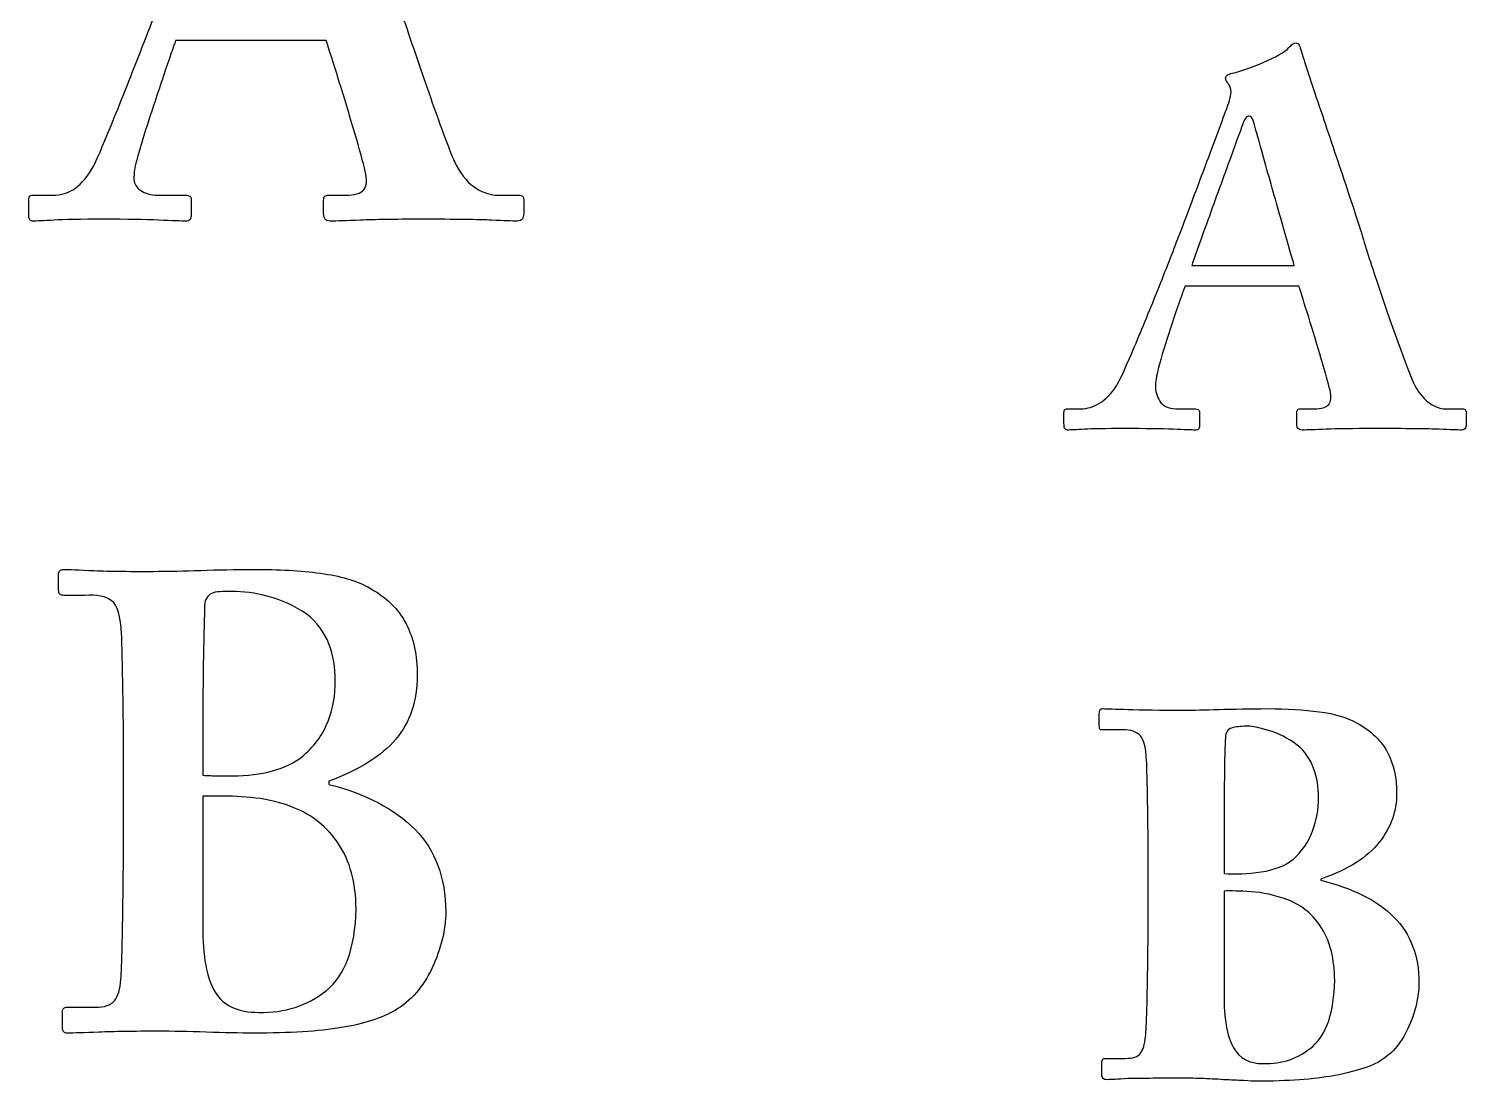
# Model space of a CAD drawing. Header units: centimetres. Extents: x -26.8 to 26.4, y -13.7 to 13.8.
# Drawn here: x 23.993 to 26.335, y -2.535 to -0.821 of the extents above; entities that cross this region are included whole.
import ezdxf

# ---------------------------------------------------------------- set-up
doc = ezdxf.new("R2010")
doc.units = ezdxf.units.CM
doc.header["$MEASUREMENT"] = 0
doc.layers.add('Layer 1', color=7, linetype='Continuous')

msp = doc.modelspace()

# ---------------------------------------------------------------- linework, layer by layer
at = {"layer": 'Layer 1'}
for points, knots in [([(24.47737, -0.83977), (24.48199, -0.85402), (24.48874, -0.87538), (24.49759, -0.90386), (24.49759, -0.90386), (24.50645, -0.93234), (24.51507, -0.96075), (24.52346, -0.98911), (24.52346, -0.98911), (24.53185, -1.01747), (24.53765, -1.0386), (24.54086, -1.05249), (24.54086, -1.05249), (24.54416, -1.06662), (24.54337, -1.07672), (24.53848, -1.08278), (24.53848, -1.08278), (24.53358, -1.08884), (24.52379, -1.0918), (24.50911, -1.09164), (24.50911, -1.09164), (24.50911, -1.09164), (24.48159, -1.09164), (24.48159, -1.09164), (24.48159, -1.09164), (24.47846, -1.09159), (24.47625, -1.09221), (24.47498, -1.09349), (24.47498, -1.09349), (24.47371, -1.09477), (24.47307, -1.09697), (24.47313, -1.1001), (24.47313, -1.1001), (24.47313, -1.1001), (24.47313, -1.12127), (24.47313, -1.12127), (24.47313, -1.12127), (24.47313, -1.12458), (24.47374, -1.12749), (24.47525, -1.13), (24.47525, -1.13), (24.47676, -1.13251), (24.47957, -1.13384), (24.48372, -1.13397), (24.48372, -1.13397), (24.49452, -1.13384), (24.51102, -1.13331), (24.5332, -1.13238), (24.5332, -1.13238), (24.55538, -1.13145), (24.58828, -1.13092), (24.63189, -1.13079), (24.63189, -1.13079), (24.68816, -1.13092), (24.72643, -1.13145), (24.74672, -1.13238), (24.74672, -1.13238), (24.76701, -1.13331), (24.78094, -1.13384), (24.78852, -1.13397), (24.78852, -1.13397), (24.79266, -1.13384), (24.79549, -1.13251), (24.79698, -1.13), (24.79698, -1.13), (24.79849, -1.12749), (24.79918, -1.12458), (24.7991, -1.12127), (24.7991, -1.12127), (24.7991, -1.12127), (24.7991, -1.09905), (24.7991, -1.09905), (24.7991, -1.09905), (24.7991, -1.09643), (24.79852, -1.09453), (24.79725, -1.09336), (24.79725, -1.09336), (24.79598, -1.09219), (24.79377, -1.09162), (24.79064, -1.09164), (24.79064, -1.09164), (24.79064, -1.09164), (24.75678, -1.09164), (24.75678, -1.09164), (24.75678, -1.09164), (24.74589, -1.09185), (24.73433, -1.08824), (24.72212, -1.08079), (24.72212, -1.08079), (24.7099, -1.07334), (24.69888, -1.06073), (24.68905, -1.04296), (24.68905, -1.04296), (24.68352, -1.03169), (24.67388, -1.00696), (24.66012, -0.96876), (24.66012, -0.96876), (24.64636, -0.93056), (24.63201, -0.88937), (24.61708, -0.84517), (24.61708, -0.84517), (24.60215, -0.80098), (24.59015, -0.76425), (24.5811, -0.73499), (24.5811, -0.73499), (24.57397, -0.71031), (24.56213, -0.67312), (24.54559, -0.62344), (24.54559, -0.62344), (24.52905, -0.57375), (24.51251, -0.52418), (24.49597, -0.47473), (24.49597, -0.47473), (24.47943, -0.42528), (24.46759, -0.38856), (24.46046, -0.36459), (24.46046, -0.36459), (24.4594, -0.36102), (24.45781, -0.35705), (24.4557, -0.35268), (24.4557, -0.35268), (24.45358, -0.34832), (24.45094, -0.34593), (24.44776, -0.34554), (24.44776, -0.34554), (24.44519, -0.34559), (24.44267, -0.34656), (24.44022, -0.34845), (24.44022, -0.34845), (24.43779, -0.35035), (24.43499, -0.3529), (24.43189, -0.35612), (24.43189, -0.35612), (24.42408, -0.36335), (24.40927, -0.3727), (24.38744, -0.38417), (24.38744, -0.38417), (24.36561, -0.39564), (24.3455, -0.40393), (24.32712, -0.40904), (24.32712, -0.40904), (24.32297, -0.41014), (24.32015, -0.41164), (24.31865, -0.41354), (24.31865, -0.41354), (24.31714, -0.41544), (24.31645, -0.41747), (24.31653, -0.41963), (24.31653, -0.41963), (24.31653, -0.42135), (24.31724, -0.42347), (24.31851, -0.42598), (24.31851, -0.42598), (24.31978, -0.42849), (24.32122, -0.43061), (24.32288, -0.43233), (24.32288, -0.43233), (24.3257, -0.43595), (24.32641, -0.44141), (24.325, -0.44873), (24.325, -0.44873), (24.3236, -0.45605), (24.32218, -0.46258), (24.32077, -0.46831), (24.32077, -0.46831), (24.31629, -0.48), (24.30631, -0.50648), (24.29082, -0.54772), (24.29082, -0.54772), (24.27533, -0.58897), (24.26002, -0.62986), (24.24488, -0.67041), (24.24488, -0.67041), (24.22974, -0.71095), (24.22046, -0.73601), (24.21705, -0.74559), (24.21705, -0.74559), (24.20579, -0.77691), (24.19162, -0.81446), (24.17456, -0.85824), (24.17456, -0.85824), (24.1575, -0.90202), (24.14161, -0.94193), (24.1269, -0.97795), (24.1269, -0.97795), (24.11219, -1.01397), (24.10273, -1.036), (24.09852, -1.04404), (24.09852, -1.04404), (24.08921, -1.06038), (24.07925, -1.07242), (24.06862, -1.08016), (24.06862, -1.08016), (24.05799, -1.0879), (24.04538, -1.09174), (24.03078, -1.09167), (24.03078, -1.09167), (24.03078, -1.09167), (23.99903, -1.09167), (23.99903, -1.09167), (23.99903, -1.09167), (23.99691, -1.09162), (23.99533, -1.09224), (23.99427, -1.09352), (23.99427, -1.09352), (23.99321, -1.0948), (23.99268, -1.097), (23.99268, -1.10013), (23.99268, -1.10013), (23.99268, -1.10013), (23.99268, -1.12024), (23.99268, -1.12024), (23.99268, -1.12024), (23.99268, -1.12405), (23.99268, -1.12727), (23.99347, -1.1299), (23.99347, -1.1299), (23.99413, -1.13252), (23.99598, -1.13389), (23.99903, -1.134), (23.99903, -1.134), (24.00547, -1.13387), (24.01693, -1.13334), (24.03343, -1.13241), (24.03343, -1.13241), (24.04992, -1.13148), (24.07726, -1.13095), (24.11545, -1.13082), (24.11545, -1.13082), (24.15249, -1.13095), (24.18212, -1.13148), (24.20435, -1.13241), (24.20435, -1.13241), (24.22658, -1.13334), (24.24139, -1.13387), (24.2488, -1.134), (24.2488, -1.134), (24.25193, -1.13395), (24.25414, -1.13299), (24.25541, -1.13109), (24.25541, -1.13109), (24.25668, -1.12919), (24.25732, -1.12664), (24.25726, -1.12342), (24.25726, -1.12342), (24.25726, -1.12342), (24.25726, -1.09696), (24.25726, -1.09696), (24.25726, -1.09696), (24.25726, -1.09535), (24.25665, -1.09407), (24.25514, -1.09312), (24.25514, -1.09312), (24.25363, -1.09217), (24.25082, -1.09169), (24.24667, -1.09166), (24.24667, -1.09166), (24.24667, -1.09166), (24.20222, -1.09166), (24.20222, -1.09166), (24.20222, -1.09166), (24.19137, -1.09145), (24.18238, -1.08895), (24.17523, -1.08412), (24.17523, -1.08412), (24.16809, -1.07929), (24.16438, -1.07334), (24.16412, -1.06626), (24.16412, -1.06626), (24.16412, -1.06355), (24.16412, -1.06024), (24.16438, -1.05634), (24.16438, -1.05634), (24.16464, -1.05244), (24.16523, -1.04834), (24.16623, -1.04404), (24.16623, -1.04404), (24.16856, -1.03297), (24.17438, -1.01289), (24.18371, -0.98379), (24.18371, -0.98379), (24.19304, -0.95469), (24.20256, -0.92583), (24.21225, -0.8972), (24.21225, -0.8972), (24.22194, -0.86857), (24.22847, -0.84943), (24.23185, -0.83978), (24.23185, -0.83978), (24.23185, -0.83978), (24.47738, -0.83978), (24.47738, -0.83978), (24.47738, -0.83978), (24.47738, -0.83978), (24.47737, -0.83977), (24.47737, -0.83977)], [0, 0, 0, 0, 0.0133333, 0.0133333, 0.0133333, 0.0133333, 0.0266667, 0.0266667, 0.0266667, 0.0266667, 0.04, 0.04, 0.04, 0.04, 0.0533333, 0.0533333, 0.0533333, 0.0533333, 0.0666667, 0.0666667, 0.0666667, 0.0666667, 0.08, 0.08, 0.08, 0.08, 0.0933333, 0.0933333, 0.0933333, 0.0933333, 0.1066667, 0.1066667, 0.1066667, 0.1066667, 0.12, 0.12, 0.12, 0.12, 0.1333333, 0.1333333, 0.1333333, 0.1333333, 0.1466667, 0.1466667, 0.1466667, 0.1466667, 0.16, 0.16, 0.16, 0.16, 0.1733333, 0.1733333, 0.1733333, 0.1733333, 0.1866667, 0.1866667, 0.1866667, 0.1866667, 0.2, 0.2, 0.2, 0.2, 0.2133333, 0.2133333, 0.2133333, 0.2133333, 0.2266667, 0.2266667, 0.2266667, 0.2266667, 0.24, 0.24, 0.24, 0.24, 0.2533333, 0.2533333, 0.2533333, 0.2533333, 0.2666667, 0.2666667, 0.2666667, 0.2666667, 0.28, 0.28, 0.28, 0.28, 0.2933333, 0.2933333, 0.2933333, 0.2933333, 0.3066667, 0.3066667, 0.3066667, 0.3066667, 0.32, 0.32, 0.32, 0.32, 0.3333333, 0.3333333, 0.3333333, 0.3333333, 0.3466667, 0.3466667, 0.3466667, 0.3466667, 0.36, 0.36, 0.36, 0.36, 0.3733333, 0.3733333, 0.3733333, 0.3733333, 0.3866667, 0.3866667, 0.3866667, 0.3866667, 0.4, 0.4, 0.4, 0.4, 0.4133333, 0.4133333, 0.4133333, 0.4133333, 0.4266667, 0.4266667, 0.4266667, 0.4266667, 0.44, 0.44, 0.44, 0.44, 0.4533333, 0.4533333, 0.4533333, 0.4533333, 0.4666667, 0.4666667, 0.4666667, 0.4666667, 0.48, 0.48, 0.48, 0.48, 0.4933333, 0.4933333, 0.4933333, 0.4933333, 0.5066667, 0.5066667, 0.5066667, 0.5066667, 0.52, 0.52, 0.52, 0.52, 0.5333333, 0.5333333, 0.5333333, 0.5333333, 0.5466667, 0.5466667, 0.5466667, 0.5466667, 0.56, 0.56, 0.56, 0.56, 0.5733333, 0.5733333, 0.5733333, 0.5733333, 0.5866667, 0.5866667, 0.5866667, 0.5866667, 0.6, 0.6, 0.6, 0.6, 0.6133333, 0.6133333, 0.6133333, 0.6133333, 0.6266667, 0.6266667, 0.6266667, 0.6266667, 0.64, 0.64, 0.64, 0.64, 0.6533333, 0.6533333, 0.6533333, 0.6533333, 0.6666667, 0.6666667, 0.6666667, 0.6666667, 0.68, 0.68, 0.68, 0.68, 0.6933333, 0.6933333, 0.6933333, 0.6933333, 0.7066667, 0.7066667, 0.7066667, 0.7066667, 0.72, 0.72, 0.72, 0.72, 0.7333333, 0.7333333, 0.7333333, 0.7333333, 0.7466667, 0.7466667, 0.7466667, 0.7466667, 0.76, 0.76, 0.76, 0.76, 0.7733333, 0.7733333, 0.7733333, 0.7733333, 0.7866667, 0.7866667, 0.7866667, 0.7866667, 0.8, 0.8, 0.8, 0.8, 0.8133333, 0.8133333, 0.8133333, 0.8133333, 0.8266667, 0.8266667, 0.8266667, 0.8266667, 0.84, 0.84, 0.84, 0.84, 0.8533333, 0.8533333, 0.8533333, 0.8533333, 0.8666667, 0.8666667, 0.8666667, 0.8666667, 0.88, 0.88, 0.88, 0.88, 0.8933333, 0.8933333, 0.8933333, 0.8933333, 0.9066667, 0.9066667, 0.9066667, 0.9066667, 0.92, 0.92, 0.92, 0.92, 0.9333333, 0.9333333, 0.9333333, 0.9333333, 0.9466667, 0.9466667, 0.9466667, 0.9466667, 0.96, 0.96, 0.96, 0.96, 0.9733333, 0.9733333, 0.9733333, 0.9733333, 1, 1, 1, 1]), ([(26.06207, -1.23984), (26.06576, -1.25096), (26.07109, -1.26785), (26.07806, -1.29051), (26.07806, -1.29051), (26.08503, -1.31317), (26.09187, -1.33583), (26.09857, -1.35849), (26.09857, -1.35849), (26.10526, -1.38115), (26.11003, -1.39804), (26.11287, -1.40916), (26.11287, -1.40916), (26.11546, -1.42006), (26.11472, -1.42789), (26.11065, -1.43265), (26.11065, -1.43265), (26.10658, -1.43741), (26.09885, -1.43974), (26.08747, -1.43963), (26.08747, -1.43963), (26.08747, -1.43963), (26.06376, -1.43963), (26.06376, -1.43963), (26.06376, -1.43963), (26.0617, -1.43968), (26.06032, -1.44042), (26.05963, -1.44185), (26.05963, -1.44185), (26.05894, -1.44328), (26.05862, -1.44508), (26.05868, -1.44725), (26.05868, -1.44725), (26.05868, -1.44725), (26.05868, -1.46334), (26.05868, -1.46334), (26.05868, -1.46334), (26.05842, -1.46639), (26.05902, -1.46897), (26.06016, -1.47107), (26.06016, -1.47107), (26.0613, -1.47317), (26.0639, -1.47426), (26.06799, -1.47435), (26.06799, -1.47435), (26.07587, -1.47424), (26.08868, -1.47382), (26.10641, -1.47308), (26.10641, -1.47308), (26.12414, -1.47234), (26.15028, -1.47192), (26.18483, -1.47181), (26.18483, -1.47181), (26.23716, -1.47192), (26.27241, -1.47234), (26.29056, -1.47308), (26.29056, -1.47308), (26.30871, -1.47382), (26.32088, -1.47424), (26.32707, -1.47435), (26.32707, -1.47435), (26.33035, -1.47422), (26.33246, -1.47301), (26.33342, -1.47075), (26.33342, -1.47075), (26.33437, -1.46849), (26.3348, -1.46602), (26.33469, -1.46334), (26.33469, -1.46334), (26.33469, -1.46334), (26.33469, -1.44725), (26.33469, -1.44725), (26.33469, -1.44725), (26.33469, -1.44508), (26.3344, -1.44328), (26.33363, -1.44185), (26.33363, -1.44185), (26.33286, -1.44042), (26.33122, -1.43968), (26.32876, -1.43963), (26.32876, -1.43963), (26.32876, -1.43963), (26.29997, -1.43963), (26.29997, -1.43963), (26.29997, -1.43963), (26.29327, -1.43979), (26.28529, -1.43693), (26.27605, -1.43106), (26.27605, -1.43106), (26.26681, -1.42519), (26.25841, -1.41534), (26.25086, -1.40153), (26.25086, -1.40153), (26.24642, -1.39251), (26.23865, -1.37273), (26.22753, -1.34217), (26.22753, -1.34217), (26.21641, -1.31161), (26.20487, -1.27866), (26.19291, -1.2433), (26.19291, -1.2433), (26.18095, -1.20794), (26.17148, -1.17856), (26.1645, -1.15515), (26.1645, -1.15515), (26.15852, -1.13541), (26.14884, -1.10565), (26.13546, -1.06587), (26.13546, -1.06587), (26.12208, -1.02609), (26.1087, -0.98636), (26.09532, -0.94668), (26.09532, -0.94668), (26.08194, -0.907), (26.07226, -0.87743), (26.06628, -0.85797), (26.06628, -0.85797), (26.06509, -0.8533), (26.06387, -0.84973), (26.06258, -0.84728), (26.06258, -0.84728), (26.06128, -0.84483), (26.05942, -0.84359), (26.05697, -0.84358), (26.05697, -0.84358), (26.05493, -0.84363), (26.05309, -0.84437), (26.05147, -0.8458), (26.05147, -0.8458), (26.04986, -0.84723), (26.04801, -0.84903), (26.04597, -0.8512), (26.04597, -0.8512), (26.03816, -0.85889), (26.02415, -0.867), (26.00396, -0.87554), (26.00396, -0.87554), (25.98376, -0.88408), (25.96616, -0.89007), (25.95115, -0.89353), (25.95115, -0.89353), (25.94783, -0.89443), (25.94558, -0.89559), (25.94438, -0.89702), (25.94438, -0.89702), (25.94319, -0.89845), (25.94261, -0.89983), (25.94269, -0.90115), (25.94269, -0.90115), (25.94269, -0.90288), (25.94346, -0.90471), (25.9447, -0.90665), (25.9447, -0.90665), (25.94594, -0.90859), (25.94727, -0.91043), (25.94862, -0.91215), (25.94862, -0.91215), (25.95133, -0.9169), (25.95225, -0.9218), (25.95137, -0.92686), (25.95137, -0.92686), (25.9505, -0.93192), (25.94928, -0.93661), (25.94777, -0.94094), (25.94777, -0.94094), (25.94447, -0.95056), (25.93667, -0.97186), (25.92438, -1.00485), (25.92438, -1.00485), (25.91208, -1.03783), (25.89983, -1.07049), (25.88763, -1.10281), (25.88763, -1.10281), (25.87543, -1.13513), (25.86782, -1.15512), (25.8648, -1.16277), (25.8648, -1.16277), (25.85499, -1.18885), (25.8431, -1.21928), (25.82912, -1.25405), (25.82912, -1.25405), (25.81514, -1.28882), (25.80205, -1.32044), (25.78986, -1.34891), (25.78986, -1.34891), (25.77767, -1.37738), (25.76935, -1.3952), (25.7649, -1.40237), (25.7649, -1.40237), (25.75636, -1.41503), (25.74719, -1.42442), (25.73738, -1.43052), (25.73738, -1.43052), (25.72757, -1.43662), (25.71755, -1.43966), (25.70732, -1.43962), (25.70732, -1.43962), (25.70732, -1.43962), (25.68531, -1.43962), (25.68531, -1.43962), (25.68531, -1.43962), (25.68285, -1.43962), (25.68122, -1.44026), (25.68044, -1.44153), (25.68044, -1.44153), (25.67967, -1.4428), (25.6793, -1.44471), (25.67938, -1.44725), (25.67938, -1.44725), (25.67938, -1.44725), (25.67938, -1.46334), (25.67938, -1.46334), (25.67938, -1.46334), (25.67938, -1.46639), (25.67967, -1.46897), (25.68044, -1.47107), (25.68044, -1.47107), (25.68121, -1.47317), (25.68285, -1.47426), (25.68531, -1.47435), (25.68531, -1.47435), (25.69048, -1.47424), (25.69962, -1.47382), (25.71272, -1.47308), (25.71272, -1.47308), (25.72582, -1.47234), (25.74745, -1.47192), (25.7776, -1.47181), (25.7776, -1.47181), (25.81208, -1.47192), (25.83858, -1.47234), (25.85708, -1.47308), (25.85708, -1.47308), (25.87558, -1.47382), (25.88747, -1.47424), (25.89274, -1.47435), (25.89274, -1.47435), (25.89602, -1.47438), (25.89814, -1.47368), (25.89909, -1.47223), (25.89909, -1.47223), (25.90004, -1.47078), (25.90047, -1.46838), (25.90036, -1.46503), (25.90036, -1.46503), (25.90036, -1.46503), (25.90036, -1.4464), (25.90036, -1.4464), (25.90036, -1.4464), (25.90062, -1.44464), (25.90002, -1.44308), (25.89888, -1.44174), (25.89888, -1.44174), (25.89774, -1.4404), (25.89514, -1.43969), (25.89105, -1.43962), (25.89105, -1.43962), (25.89105, -1.43962), (25.86142, -1.43962), (25.86142, -1.43962), (25.86142, -1.43962), (25.84893, -1.43916), (25.84025, -1.435), (25.83538, -1.42713), (25.83538, -1.42713), (25.83051, -1.41926), (25.82818, -1.41044), (25.8284, -1.40067), (25.8284, -1.40067), (25.82888, -1.39048), (25.83254, -1.37389), (25.8394, -1.35087), (25.8394, -1.35087), (25.84627, -1.32786), (25.85351, -1.30537), (25.86113, -1.28339), (25.86113, -1.28339), (25.86875, -1.26141), (25.87392, -1.24688), (25.87665, -1.2398), (25.87665, -1.2398), (25.87665, -1.2398), (26.06207, -1.2398), (26.06207, -1.2398), (26.06207, -1.2398), (26.06207, -1.2398), (26.06207, -1.23984), (26.06207, -1.23984)], [0, 0, 0, 0, 0.0136986, 0.0136986, 0.0136986, 0.0136986, 0.0273973, 0.0273973, 0.0273973, 0.0273973, 0.0410959, 0.0410959, 0.0410959, 0.0410959, 0.0547945, 0.0547945, 0.0547945, 0.0547945, 0.0684932, 0.0684932, 0.0684932, 0.0684932, 0.0821918, 0.0821918, 0.0821918, 0.0821918, 0.0958904, 0.0958904, 0.0958904, 0.0958904, 0.109589, 0.109589, 0.109589, 0.109589, 0.1232877, 0.1232877, 0.1232877, 0.1232877, 0.1369863, 0.1369863, 0.1369863, 0.1369863, 0.1506849, 0.1506849, 0.1506849, 0.1506849, 0.1643836, 0.1643836, 0.1643836, 0.1643836, 0.1780822, 0.1780822, 0.1780822, 0.1780822, 0.1917808, 0.1917808, 0.1917808, 0.1917808, 0.2054795, 0.2054795, 0.2054795, 0.2054795, 0.2191781, 0.2191781, 0.2191781, 0.2191781, 0.2328767, 0.2328767, 0.2328767, 0.2328767, 0.2465753, 0.2465753, 0.2465753, 0.2465753, 0.260274, 0.260274, 0.260274, 0.260274, 0.2739726, 0.2739726, 0.2739726, 0.2739726, 0.2876712, 0.2876712, 0.2876712, 0.2876712, 0.3013699, 0.3013699, 0.3013699, 0.3013699, 0.3150685, 0.3150685, 0.3150685, 0.3150685, 0.3287671, 0.3287671, 0.3287671, 0.3287671, 0.3424658, 0.3424658, 0.3424658, 0.3424658, 0.3561644, 0.3561644, 0.3561644, 0.3561644, 0.369863, 0.369863, 0.369863, 0.369863, 0.3835616, 0.3835616, 0.3835616, 0.3835616, 0.3972603, 0.3972603, 0.3972603, 0.3972603, 0.4109589, 0.4109589, 0.4109589, 0.4109589, 0.4246575, 0.4246575, 0.4246575, 0.4246575, 0.4383562, 0.4383562, 0.4383562, 0.4383562, 0.4520548, 0.4520548, 0.4520548, 0.4520548, 0.4657534, 0.4657534, 0.4657534, 0.4657534, 0.4794521, 0.4794521, 0.4794521, 0.4794521, 0.4931507, 0.4931507, 0.4931507, 0.4931507, 0.5068493, 0.5068493, 0.5068493, 0.5068493, 0.5205479, 0.5205479, 0.5205479, 0.5205479, 0.5342466, 0.5342466, 0.5342466, 0.5342466, 0.5479452, 0.5479452, 0.5479452, 0.5479452, 0.5616438, 0.5616438, 0.5616438, 0.5616438, 0.5753425, 0.5753425, 0.5753425, 0.5753425, 0.5890411, 0.5890411, 0.5890411, 0.5890411, 0.6027397, 0.6027397, 0.6027397, 0.6027397, 0.6164384, 0.6164384, 0.6164384, 0.6164384, 0.630137, 0.630137, 0.630137, 0.630137, 0.6438356, 0.6438356, 0.6438356, 0.6438356, 0.6575342, 0.6575342, 0.6575342, 0.6575342, 0.6712329, 0.6712329, 0.6712329, 0.6712329, 0.6849315, 0.6849315, 0.6849315, 0.6849315, 0.6986301, 0.6986301, 0.6986301, 0.6986301, 0.7123288, 0.7123288, 0.7123288, 0.7123288, 0.7260274, 0.7260274, 0.7260274, 0.7260274, 0.739726, 0.739726, 0.739726, 0.739726, 0.7534247, 0.7534247, 0.7534247, 0.7534247, 0.7671233, 0.7671233, 0.7671233, 0.7671233, 0.7808219, 0.7808219, 0.7808219, 0.7808219, 0.7945205, 0.7945205, 0.7945205, 0.7945205, 0.8082192, 0.8082192, 0.8082192, 0.8082192, 0.8219178, 0.8219178, 0.8219178, 0.8219178, 0.8356164, 0.8356164, 0.8356164, 0.8356164, 0.8493151, 0.8493151, 0.8493151, 0.8493151, 0.8630137, 0.8630137, 0.8630137, 0.8630137, 0.8767123, 0.8767123, 0.8767123, 0.8767123, 0.890411, 0.890411, 0.890411, 0.890411, 0.9041096, 0.9041096, 0.9041096, 0.9041096, 0.9178082, 0.9178082, 0.9178082, 0.9178082, 0.9315068, 0.9315068, 0.9315068, 0.9315068, 0.9452055, 0.9452055, 0.9452055, 0.9452055, 0.9589041, 0.9589041, 0.9589041, 0.9589041, 0.9726027, 0.9726027, 0.9726027, 0.9726027, 1, 1, 1, 1]), ([(25.88766, -1.20597), (25.89075, -1.19665), (25.89868, -1.17428), (25.91146, -1.13886), (25.91146, -1.13886), (25.92424, -1.10345), (25.93687, -1.0686), (25.94937, -1.03431), (25.94937, -1.03431), (25.96187, -1.00003), (25.96923, -0.97992), (25.97148, -0.97398), (25.97148, -0.97398), (25.9727, -0.97019), (25.97407, -0.9674), (25.97561, -0.96562), (25.97561, -0.96562), (25.97714, -0.96384), (25.97916, -0.96296), (25.98164, -0.96297), (25.98164, -0.96297), (25.98368, -0.96295), (25.98533, -0.96447), (25.98661, -0.96752), (25.98661, -0.96752), (25.98791, -0.97057), (25.98934, -0.97526), (25.99095, -0.9816), (25.99095, -0.9816), (25.99346, -0.99056), (25.99926, -1.01121), (26.00835, -1.04353), (26.00835, -1.04353), (26.01744, -1.07585), (26.02663, -1.10841), (26.03591, -1.14121), (26.03591, -1.14121), (26.04519, -1.17401), (26.05137, -1.19559), (26.05444, -1.20596), (26.05444, -1.20596), (26.05444, -1.20596), (25.88765, -1.20596), (25.88765, -1.20596), (25.88765, -1.20596), (25.88765, -1.20596), (25.88766, -1.20597), (25.88766, -1.20597)], [0, 0, 0, 0, 0.0769231, 0.0769231, 0.0769231, 0.0769231, 0.1538462, 0.1538462, 0.1538462, 0.1538462, 0.2307692, 0.2307692, 0.2307692, 0.2307692, 0.3076923, 0.3076923, 0.3076923, 0.3076923, 0.3846154, 0.3846154, 0.3846154, 0.3846154, 0.4615385, 0.4615385, 0.4615385, 0.4615385, 0.5384615, 0.5384615, 0.5384615, 0.5384615, 0.6153846, 0.6153846, 0.6153846, 0.6153846, 0.6923077, 0.6923077, 0.6923077, 0.6923077, 0.7692308, 0.7692308, 0.7692308, 0.7692308, 0.8461538, 0.8461538, 0.8461538, 0.8461538, 1, 1, 1, 1]), ([(24.14717, -2.11718), (24.14716, -2.14714), (24.14691, -2.17988), (24.14653, -2.21541), (24.14653, -2.21541), (24.14613, -2.25094), (24.1456, -2.28305), (24.14497, -2.31176), (24.14497, -2.31176), (24.14433, -2.34047), (24.14365, -2.35957), (24.14293, -2.36907), (24.14293, -2.36907), (24.14177, -2.38532), (24.13828, -2.39701), (24.13248, -2.40413), (24.13248, -2.40413), (24.12668, -2.41125), (24.11605, -2.41474), (24.1006, -2.41458), (24.1006, -2.41458), (24.1006, -2.41458), (24.05509, -2.41458), (24.05509, -2.41458), (24.05509, -2.41458), (24.05292, -2.41456), (24.05117, -2.41513), (24.0498, -2.4163), (24.0498, -2.4163), (24.04842, -2.41747), (24.04774, -2.41936), (24.04768, -2.42199), (24.04768, -2.42199), (24.04768, -2.42199), (24.04768, -2.44845), (24.04768, -2.44845), (24.04768, -2.44845), (24.04768, -2.45112), (24.04842, -2.45319), (24.0498, -2.45467), (24.0498, -2.45467), (24.05118, -2.45615), (24.05293, -2.4569), (24.05509, -2.45692), (24.05509, -2.45692), (24.06587, -2.45679), (24.0832, -2.45626), (24.10708, -2.45533), (24.10708, -2.45533), (24.13096, -2.4544), (24.16337, -2.45387), (24.20431, -2.45374), (24.20431, -2.45374), (24.22662, -2.45387), (24.25238, -2.4544), (24.28157, -2.45533), (24.28157, -2.45533), (24.31076, -2.45626), (24.33651, -2.45679), (24.35883, -2.45692), (24.35883, -2.45692), (24.41752, -2.45697), (24.46523, -2.45397), (24.50197, -2.44792), (24.50197, -2.44792), (24.5387, -2.44188), (24.56789, -2.43253), (24.58954, -2.41987), (24.58954, -2.41987), (24.6152, -2.4047), (24.63531, -2.38159), (24.64987, -2.35055), (24.64987, -2.35055), (24.66442, -2.31951), (24.67183, -2.28899), (24.6721, -2.25901), (24.6721, -2.25901), (24.6717, -2.20327), (24.65503, -2.15865), (24.62209, -2.12513), (24.62209, -2.12513), (24.58915, -2.09162), (24.54232, -2.0671), (24.4816, -2.05158), (24.4816, -2.05158), (24.4816, -2.05158), (24.4816, -2.04629), (24.4816, -2.04629), (24.4816, -2.04629), (24.53112, -2.02819), (24.56754, -2.00539), (24.59087, -1.9779), (24.59087, -1.9779), (24.6142, -1.95041), (24.62575, -1.9157), (24.62553, -1.87379), (24.62553, -1.87379), (24.62587, -1.842), (24.61989, -1.81404), (24.60754, -1.78992), (24.60754, -1.78992), (24.59519, -1.7658), (24.57438, -1.74578), (24.5451, -1.72986), (24.5451, -1.72986), (24.5257, -1.71941), (24.49994, -1.712), (24.46784, -1.70764), (24.46784, -1.70764), (24.43574, -1.70328), (24.3994, -1.70116), (24.35883, -1.70129), (24.35883, -1.70129), (24.32951, -1.70142), (24.30084, -1.70195), (24.27284, -1.70287), (24.27284, -1.70287), (24.24484, -1.7038), (24.222, -1.70433), (24.20431, -1.70446), (24.20431, -1.70446), (24.1599, -1.70479), (24.12489, -1.70441), (24.09927, -1.70327), (24.09927, -1.70327), (24.07365, -1.70215), (24.05716, -1.70148), (24.04979, -1.70129), (24.04979, -1.70129), (24.04666, -1.70129), (24.04445, -1.70209), (24.04318, -1.70367), (24.04318, -1.70367), (24.04191, -1.70526), (24.04127, -1.70764), (24.04133, -1.71081), (24.04133, -1.71081), (24.04133, -1.71081), (24.04133, -1.73515), (24.04133, -1.73515), (24.04133, -1.73515), (24.04133, -1.73828), (24.04191, -1.74049), (24.04318, -1.74176), (24.04318, -1.74176), (24.04445, -1.74304), (24.04666, -1.74366), (24.04979, -1.74361), (24.04979, -1.74361), (24.04979, -1.74361), (24.08366, -1.74361), (24.08366, -1.74361), (24.08366, -1.74361), (24.10357, -1.74242), (24.11825, -1.74533), (24.12771, -1.75234), (24.12771, -1.75234), (24.13717, -1.75935), (24.14259, -1.77761), (24.14398, -1.80711), (24.14398, -1.80711), (24.14435, -1.81436), (24.14477, -1.8302), (24.14528, -1.85466), (24.14528, -1.85466), (24.14578, -1.87911), (24.14621, -1.90468), (24.14658, -1.93137), (24.14658, -1.93137), (24.14695, -1.95806), (24.14714, -1.97837), (24.14716, -1.99232), (24.14716, -1.99232), (24.14716, -1.99232), (24.14716, -2.1172), (24.14716, -2.1172), (24.14716, -2.1172), (24.14716, -2.1172), (24.14717, -2.11718), (24.14717, -2.11718)], [0, 0, 0, 0, 0.0217391, 0.0217391, 0.0217391, 0.0217391, 0.0434783, 0.0434783, 0.0434783, 0.0434783, 0.0652174, 0.0652174, 0.0652174, 0.0652174, 0.0869565, 0.0869565, 0.0869565, 0.0869565, 0.1086957, 0.1086957, 0.1086957, 0.1086957, 0.1304348, 0.1304348, 0.1304348, 0.1304348, 0.1521739, 0.1521739, 0.1521739, 0.1521739, 0.173913, 0.173913, 0.173913, 0.173913, 0.1956522, 0.1956522, 0.1956522, 0.1956522, 0.2173913, 0.2173913, 0.2173913, 0.2173913, 0.2391304, 0.2391304, 0.2391304, 0.2391304, 0.2608696, 0.2608696, 0.2608696, 0.2608696, 0.2826087, 0.2826087, 0.2826087, 0.2826087, 0.3043478, 0.3043478, 0.3043478, 0.3043478, 0.326087, 0.326087, 0.326087, 0.326087, 0.3478261, 0.3478261, 0.3478261, 0.3478261, 0.3695652, 0.3695652, 0.3695652, 0.3695652, 0.3913043, 0.3913043, 0.3913043, 0.3913043, 0.4130435, 0.4130435, 0.4130435, 0.4130435, 0.4347826, 0.4347826, 0.4347826, 0.4347826, 0.4565217, 0.4565217, 0.4565217, 0.4565217, 0.4782609, 0.4782609, 0.4782609, 0.4782609, 0.5, 0.5, 0.5, 0.5, 0.5217391, 0.5217391, 0.5217391, 0.5217391, 0.5434783, 0.5434783, 0.5434783, 0.5434783, 0.5652174, 0.5652174, 0.5652174, 0.5652174, 0.5869565, 0.5869565, 0.5869565, 0.5869565, 0.6086957, 0.6086957, 0.6086957, 0.6086957, 0.6304348, 0.6304348, 0.6304348, 0.6304348, 0.6521739, 0.6521739, 0.6521739, 0.6521739, 0.673913, 0.673913, 0.673913, 0.673913, 0.6956522, 0.6956522, 0.6956522, 0.6956522, 0.7173913, 0.7173913, 0.7173913, 0.7173913, 0.7391304, 0.7391304, 0.7391304, 0.7391304, 0.7608696, 0.7608696, 0.7608696, 0.7608696, 0.7826087, 0.7826087, 0.7826087, 0.7826087, 0.8043478, 0.8043478, 0.8043478, 0.8043478, 0.826087, 0.826087, 0.826087, 0.826087, 0.8478261, 0.8478261, 0.8478261, 0.8478261, 0.8695652, 0.8695652, 0.8695652, 0.8695652, 0.8913043, 0.8913043, 0.8913043, 0.8913043, 0.9130435, 0.9130435, 0.9130435, 0.9130435, 0.9347826, 0.9347826, 0.9347826, 0.9347826, 0.9565217, 0.9565217, 0.9565217, 0.9565217, 1, 1, 1, 1]), ([(24.27629, -1.95632), (24.27629, -1.91035), (24.27674, -1.86841), (24.27748, -1.83051), (24.27748, -1.83051), (24.27822, -1.79261), (24.27888, -1.76787), (24.27946, -1.7563), (24.27946, -1.7563), (24.2801, -1.75202), (24.28174, -1.74841), (24.28435, -1.74545), (24.28435, -1.74545), (24.28697, -1.7425), (24.28993, -1.74047), (24.29321, -1.73936), (24.29321, -1.73936), (24.29758, -1.73835), (24.3026, -1.73773), (24.30829, -1.73751), (24.30829, -1.73751), (24.31398, -1.7373), (24.31953, -1.7372), (24.32496, -1.73725), (24.32496, -1.73725), (24.34149, -1.73706), (24.36081, -1.73981), (24.3829, -1.74545), (24.3829, -1.74545), (24.40499, -1.75109), (24.42589, -1.76071), (24.44561, -1.77429), (24.44561, -1.77429), (24.46237, -1.78739), (24.47436, -1.80353), (24.48159, -1.82271), (24.48159, -1.82271), (24.48882, -1.84189), (24.49235, -1.86174), (24.49217, -1.88224), (24.49217, -1.88224), (24.49243, -1.90583), (24.48824, -1.9285), (24.47973, -1.95024), (24.47973, -1.95024), (24.47122, -1.97198), (24.45702, -1.99094), (24.43713, -2.00712), (24.43713, -2.00712), (24.42518, -2.01673), (24.40939, -2.02423), (24.38977, -2.02961), (24.38977, -2.02961), (24.37015, -2.03499), (24.34854, -2.03772), (24.32495, -2.03781), (24.32495, -2.03781), (24.31657, -2.03783), (24.30846, -2.03779), (24.30061, -2.03768), (24.30061, -2.03768), (24.29276, -2.03757), (24.28465, -2.03726), (24.27627, -2.03675), (24.27627, -2.03675), (24.27627, -2.03675), (24.27627, -1.95632), (24.27627, -1.95632), (24.27627, -1.95632), (24.27627, -1.95632), (24.27629, -1.95632), (24.27629, -1.95632)], [0, 0, 0, 0, 0.0526316, 0.0526316, 0.0526316, 0.0526316, 0.1052632, 0.1052632, 0.1052632, 0.1052632, 0.1578947, 0.1578947, 0.1578947, 0.1578947, 0.2105263, 0.2105263, 0.2105263, 0.2105263, 0.2631579, 0.2631579, 0.2631579, 0.2631579, 0.3157895, 0.3157895, 0.3157895, 0.3157895, 0.3684211, 0.3684211, 0.3684211, 0.3684211, 0.4210526, 0.4210526, 0.4210526, 0.4210526, 0.4736842, 0.4736842, 0.4736842, 0.4736842, 0.5263158, 0.5263158, 0.5263158, 0.5263158, 0.5789474, 0.5789474, 0.5789474, 0.5789474, 0.6315789, 0.6315789, 0.6315789, 0.6315789, 0.6842105, 0.6842105, 0.6842105, 0.6842105, 0.7368421, 0.7368421, 0.7368421, 0.7368421, 0.7894737, 0.7894737, 0.7894737, 0.7894737, 0.8421053, 0.8421053, 0.8421053, 0.8421053, 0.8947368, 0.8947368, 0.8947368, 0.8947368, 1, 1, 1, 1]), ([(25.81654, -2.26177), (25.81653, -2.28574), (25.81628, -2.31193), (25.81601, -2.34032), (25.81601, -2.34032), (25.81567, -2.36871), (25.81516, -2.39433), (25.81453, -2.41718), (25.81453, -2.41718), (25.81389, -2.44002), (25.81315, -2.45511), (25.81231, -2.46243), (25.81231, -2.46243), (25.81104, -2.47502), (25.80829, -2.48413), (25.80406, -2.48973), (25.80406, -2.48973), (25.79983, -2.49534), (25.79157, -2.49809), (25.77929, -2.49798), (25.77929, -2.49798), (25.77929, -2.49798), (25.74966, -2.49798), (25.74966, -2.49798), (25.74966, -2.49798), (25.74597, -2.49795), (25.74361, -2.49844), (25.74257, -2.49946), (25.74257, -2.49946), (25.74154, -2.50048), (25.74106, -2.50225), (25.74119, -2.50475), (25.74119, -2.50475), (25.74119, -2.50475), (25.74119, -2.52338), (25.74119, -2.52338), (25.74119, -2.52338), (25.74093, -2.52673), (25.74153, -2.52913), (25.74267, -2.53058), (25.74267, -2.53058), (25.74381, -2.53203), (25.74641, -2.53273), (25.7505, -2.5327), (25.7505, -2.5327), (25.75336, -2.53268), (25.75738, -2.53251), (25.76257, -2.53217), (25.76257, -2.53217), (25.76776, -2.53183), (25.77474, -2.53145), (25.78353, -2.53101), (25.78353, -2.53101), (25.79274, -2.53098), (25.80459, -2.53082), (25.81909, -2.53059), (25.81909, -2.53059), (25.83359, -2.53035), (25.85137, -2.5302), (25.87243, -2.53017), (25.87243, -2.53017), (25.88072, -2.53017), (25.89081, -2.53038), (25.9027, -2.53081), (25.9027, -2.53081), (25.91459, -2.53123), (25.9268, -2.53187), (25.93932, -2.53272), (25.93932, -2.53272), (25.95144, -2.5332), (25.96234, -2.53373), (25.97202, -2.53431), (25.97202, -2.53431), (25.9817, -2.53489), (25.98858, -2.53521), (25.99266, -2.53526), (25.99266, -2.53526), (26.04471, -2.53507), (26.08666, -2.53207), (26.11849, -2.52626), (26.11849, -2.52626), (26.15033, -2.52046), (26.1747, -2.51301), (26.19162, -2.50393), (26.19162, -2.50393), (26.21215, -2.49254), (26.22824, -2.47426), (26.23988, -2.44911), (26.23988, -2.44911), (26.25152, -2.42396), (26.25745, -2.39933), (26.25766, -2.37524), (26.25766, -2.37524), (26.25766, -2.33068), (26.24401, -2.29491), (26.21702, -2.26793), (26.21702, -2.26793), (26.19003, -2.24094), (26.15024, -2.22084), (26.09764, -2.20761), (26.09764, -2.20761), (26.09764, -2.20761), (26.09764, -2.20592), (26.09764, -2.20592), (26.09764, -2.20592), (26.14205, -2.19063), (26.17387, -2.17063), (26.1931, -2.14591), (26.1931, -2.14591), (26.21232, -2.1212), (26.22171, -2.09464), (26.22125, -2.06622), (26.22125, -2.06622), (26.22154, -2.04121), (26.21672, -2.01905), (26.20675, -1.99976), (26.20675, -1.99976), (26.19678, -1.98046), (26.17988, -1.96424), (26.15606, -1.95108), (26.15606, -1.95108), (26.14087, -1.94272), (26.12066, -1.93679), (26.09542, -1.9333), (26.09542, -1.9333), (26.07018, -1.92981), (26.04213, -1.92811), (26.01129, -1.92822), (26.01129, -1.92822), (25.98215, -1.92833), (25.95576, -1.92875), (25.93213, -1.92949), (25.93213, -1.92949), (25.90849, -1.93023), (25.88973, -1.93065), (25.87583, -1.93076), (25.87583, -1.93076), (25.83582, -1.93065), (25.80514, -1.93023), (25.78376, -1.92949), (25.78376, -1.92949), (25.76238, -1.92875), (25.74905, -1.92833), (25.74375, -1.92822), (25.74375, -1.92822), (25.74087, -1.92822), (25.73901, -1.92886), (25.73814, -1.93013), (25.73814, -1.93013), (25.73727, -1.9314), (25.7369, -1.93331), (25.73698, -1.93585), (25.73698, -1.93585), (25.73698, -1.93585), (25.73698, -1.95532), (25.73698, -1.95532), (25.73698, -1.95532), (25.73698, -1.9586), (25.73724, -1.96072), (25.73772, -1.96167), (25.73772, -1.96167), (25.73833, -1.96262), (25.74007, -1.96305), (25.74291, -1.96294), (25.74291, -1.96294), (25.74291, -1.96294), (25.77, -1.96294), (25.77, -1.96294), (25.77, -1.96294), (25.7839, -1.96199), (25.79441, -1.96432), (25.80154, -1.96993), (25.80154, -1.96993), (25.80867, -1.97554), (25.81283, -1.99014), (25.81403, -2.01374), (25.81403, -2.01374), (25.81432, -2.01925), (25.81467, -2.03174), (25.81506, -2.05121), (25.81506, -2.05121), (25.81546, -2.07068), (25.8158, -2.09113), (25.81609, -2.11258), (25.81609, -2.11258), (25.81638, -2.13402), (25.81654, -2.15047), (25.81657, -2.16191), (25.81657, -2.16191), (25.81657, -2.16191), (25.81657, -2.26182), (25.81657, -2.26182), (25.81657, -2.26182), (25.81657, -2.26182), (25.81654, -2.26177), (25.81654, -2.26177)], [0, 0, 0, 0, 0.02, 0.02, 0.02, 0.02, 0.04, 0.04, 0.04, 0.04, 0.06, 0.06, 0.06, 0.06, 0.08, 0.08, 0.08, 0.08, 0.1, 0.1, 0.1, 0.1, 0.12, 0.12, 0.12, 0.12, 0.14, 0.14, 0.14, 0.14, 0.16, 0.16, 0.16, 0.16, 0.18, 0.18, 0.18, 0.18, 0.2, 0.2, 0.2, 0.2, 0.22, 0.22, 0.22, 0.22, 0.24, 0.24, 0.24, 0.24, 0.26, 0.26, 0.26, 0.26, 0.28, 0.28, 0.28, 0.28, 0.3, 0.3, 0.3, 0.3, 0.32, 0.32, 0.32, 0.32, 0.34, 0.34, 0.34, 0.34, 0.36, 0.36, 0.36, 0.36, 0.38, 0.38, 0.38, 0.38, 0.4, 0.4, 0.4, 0.4, 0.42, 0.42, 0.42, 0.42, 0.44, 0.44, 0.44, 0.44, 0.46, 0.46, 0.46, 0.46, 0.48, 0.48, 0.48, 0.48, 0.5, 0.5, 0.5, 0.5, 0.52, 0.52, 0.52, 0.52, 0.54, 0.54, 0.54, 0.54, 0.56, 0.56, 0.56, 0.56, 0.58, 0.58, 0.58, 0.58, 0.6, 0.6, 0.6, 0.6, 0.62, 0.62, 0.62, 0.62, 0.64, 0.64, 0.64, 0.64, 0.66, 0.66, 0.66, 0.66, 0.68, 0.68, 0.68, 0.68, 0.7, 0.7, 0.7, 0.7, 0.72, 0.72, 0.72, 0.72, 0.74, 0.74, 0.74, 0.74, 0.76, 0.76, 0.76, 0.76, 0.78, 0.78, 0.78, 0.78, 0.8, 0.8, 0.8, 0.8, 0.82, 0.82, 0.82, 0.82, 0.84, 0.84, 0.84, 0.84, 0.86, 0.86, 0.86, 0.86, 0.88, 0.88, 0.88, 0.88, 0.9, 0.9, 0.9, 0.9, 0.92, 0.92, 0.92, 0.92, 0.94, 0.94, 0.94, 0.94, 0.96, 0.96, 0.96, 0.96, 1, 1, 1, 1]), ([(25.94015, -2.13223), (25.94015, -2.09584), (25.94041, -2.06236), (25.94079, -2.0318), (25.94079, -2.0318), (25.94121, -2.00123), (25.94185, -1.98109), (25.9427, -1.97137), (25.9427, -1.97137), (25.94352, -1.96484), (25.9476, -1.96075), (25.95498, -1.95909), (25.95498, -1.95909), (25.96235, -1.95743), (25.97068, -1.95673), (25.97996, -1.95697), (25.97996, -1.95697), (25.98555, -1.95681), (25.99638, -1.95903), (26.01245, -1.96364), (26.01245, -1.96364), (26.02852, -1.96824), (26.04422, -1.97618), (26.05954, -1.98745), (26.05954, -1.98745), (26.07173, -1.99752), (26.08058, -2.01019), (26.0861, -2.02544), (26.0861, -2.02544), (26.09162, -2.0407), (26.09434, -2.05654), (26.09425, -2.07296), (26.09425, -2.07296), (26.09425, -2.09189), (26.09102, -2.11012), (26.08441, -2.12768), (26.08441, -2.12768), (26.0778, -2.14523), (26.06753, -2.16029), (26.05361, -2.17287), (26.05361, -2.17287), (26.04031, -2.1837), (26.02267, -2.19083), (26.0007, -2.19425), (26.0007, -2.19425), (25.97872, -2.19767), (25.95854, -2.19845), (25.94016, -2.19658), (25.94016, -2.19658), (25.94016, -2.19658), (25.94016, -2.13223), (25.94016, -2.13223), (25.94016, -2.13223), (25.94016, -2.13223), (25.94015, -2.13223), (25.94015, -2.13223)], [0, 0, 0, 0, 0.0666667, 0.0666667, 0.0666667, 0.0666667, 0.1333333, 0.1333333, 0.1333333, 0.1333333, 0.2, 0.2, 0.2, 0.2, 0.2666667, 0.2666667, 0.2666667, 0.2666667, 0.3333333, 0.3333333, 0.3333333, 0.3333333, 0.4, 0.4, 0.4, 0.4, 0.4666667, 0.4666667, 0.4666667, 0.4666667, 0.5333333, 0.5333333, 0.5333333, 0.5333333, 0.6, 0.6, 0.6, 0.6, 0.6666667, 0.6666667, 0.6666667, 0.6666667, 0.7333333, 0.7333333, 0.7333333, 0.7333333, 0.8, 0.8, 0.8, 0.8, 0.8666667, 0.8666667, 0.8666667, 0.8666667, 1, 1, 1, 1]), ([(24.27629, -2.13623), (24.27629, -2.13623), (24.27629, -2.07061), (24.27629, -2.07061), (24.27629, -2.07061), (24.27629, -2.07061), (24.30381, -2.07061), (24.30381, -2.07061), (24.30381, -2.07061), (24.32207, -2.07035), (24.34164, -2.0714), (24.36254, -2.07379), (24.36254, -2.07379), (24.38344, -2.07617), (24.40408, -2.08146), (24.42445, -2.08966), (24.42445, -2.08966), (24.45461, -2.1013), (24.47895, -2.12088), (24.49748, -2.1484), (24.49748, -2.1484), (24.516, -2.17592), (24.52552, -2.21137), (24.52606, -2.25476), (24.52606, -2.25476), (24.5246, -2.31826), (24.50847, -2.36244), (24.47764, -2.38731), (24.47764, -2.38731), (24.44682, -2.41218), (24.41004, -2.42409), (24.36731, -2.42303), (24.36731, -2.42303), (24.33389, -2.42338), (24.31025, -2.41236), (24.2964, -2.38996), (24.2964, -2.38996), (24.28255, -2.36756), (24.27585, -2.33166), (24.27629, -2.28228), (24.27629, -2.28228), (24.27629, -2.28228), (24.27629, -2.13623), (24.27629, -2.13623)], [0, 0, 0, 0, 0.0833333, 0.0833333, 0.0833333, 0.0833333, 0.1666667, 0.1666667, 0.1666667, 0.1666667, 0.25, 0.25, 0.25, 0.25, 0.3333333, 0.3333333, 0.3333333, 0.3333333, 0.4166667, 0.4166667, 0.4166667, 0.4166667, 0.5, 0.5, 0.5, 0.5, 0.5833333, 0.5833333, 0.5833333, 0.5833333, 0.6666667, 0.6666667, 0.6666667, 0.6666667, 0.75, 0.75, 0.75, 0.75, 0.8333333, 0.8333333, 0.8333333, 0.8333333, 1, 1, 1, 1]), ([(25.94015, -2.22536), (25.9511, -2.22496), (25.96581, -2.22534), (25.98428, -2.22652), (25.98428, -2.22652), (26.00275, -2.2277), (26.02275, -2.23211), (26.04428, -2.23975), (26.04428, -2.23975), (26.06746, -2.24871), (26.08587, -2.26423), (26.09953, -2.28632), (26.09953, -2.28632), (26.11318, -2.3084), (26.12017, -2.33663), (26.12049, -2.37099), (26.12049, -2.37099), (26.11938, -2.42294), (26.10742, -2.45874), (26.08461, -2.47841), (26.08461, -2.47841), (26.0618, -2.49808), (26.03482, -2.50743), (26.00365, -2.50646), (26.00365, -2.50646), (25.98137, -2.50676), (25.96518, -2.49791), (25.95507, -2.4799), (25.95507, -2.4799), (25.94496, -2.46189), (25.93999, -2.43293), (25.94015, -2.39301), (25.94015, -2.39301), (25.94015, -2.39301), (25.94015, -2.22537), (25.94015, -2.22537), (25.94015, -2.22537), (25.94015, -2.22537), (25.94015, -2.22536), (25.94015, -2.22536)], [0, 0, 0, 0, 0.0909091, 0.0909091, 0.0909091, 0.0909091, 0.1818182, 0.1818182, 0.1818182, 0.1818182, 0.2727273, 0.2727273, 0.2727273, 0.2727273, 0.3636364, 0.3636364, 0.3636364, 0.3636364, 0.4545455, 0.4545455, 0.4545455, 0.4545455, 0.5454545, 0.5454545, 0.5454545, 0.5454545, 0.6363636, 0.6363636, 0.6363636, 0.6363636, 0.7272727, 0.7272727, 0.7272727, 0.7272727, 0.8181818, 0.8181818, 0.8181818, 0.8181818, 1, 1, 1, 1])]:
    msp.add_open_spline(points, degree=3, knots=knots, dxfattribs=at)

doc.saveas('drawing.dxf')
